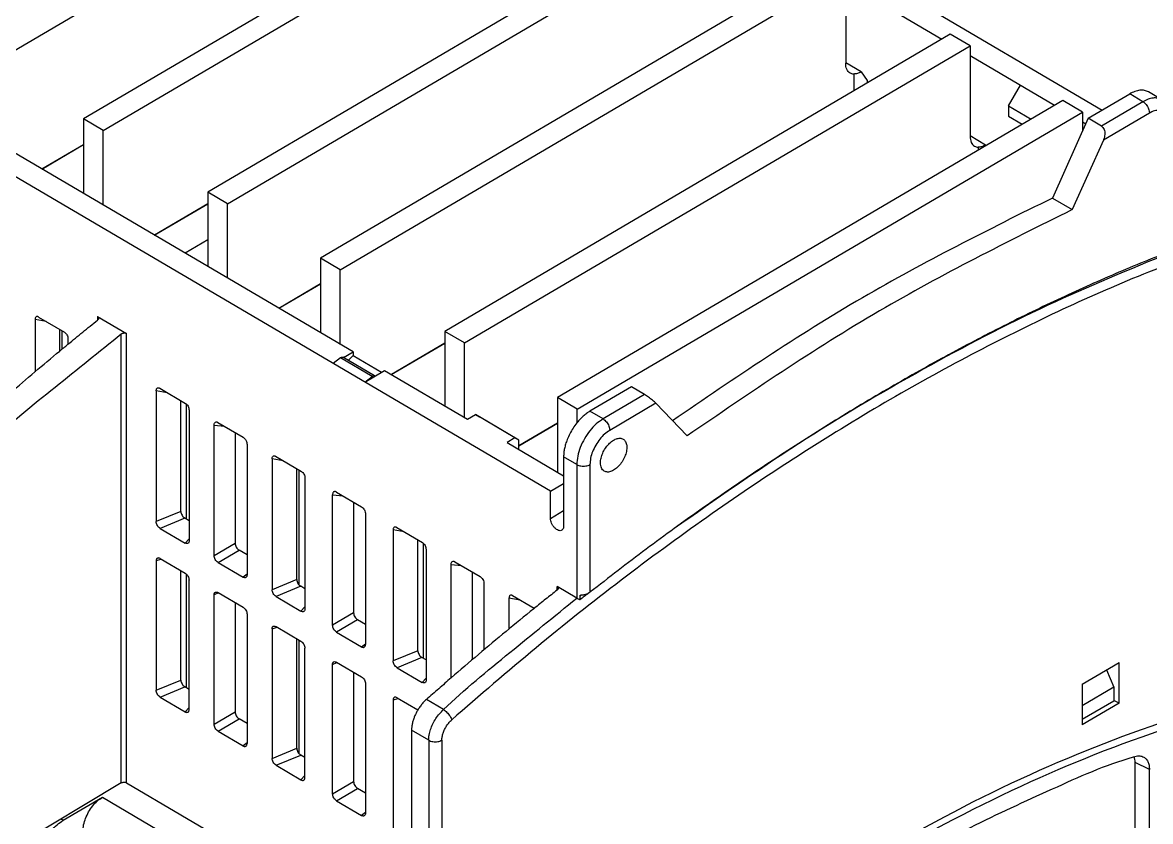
# Model space of a CAD drawing. Header units: millimetres. Extents: x -237 to 357, y 207 to 627.
# Drawn here: x 268.59 to 317.06, y 319.58 to 353.91 of the extents above; entities that cross this region are included whole.
import ezdxf

# ---------------------------------------------------------------- set-up
doc = ezdxf.new("R2010")
doc.units = ezdxf.units.MM
doc.layers.add('1', color=7, linetype='Continuous')

# ---------------------------------------------------------------- blocks, each defined once
blk = doc.blocks.new('As2', base_point=(285.253, 331.881))
at = {"color": 2, "linetype": 'Continuous'}
for p, q in [((267.22, 352.107), (288.942, 364.875)), ((292.93, 362.531), (271.208, 349.763)), ((272.057, 349.264), (293.779, 362.032)), ((298.276, 359.389), (276.554, 346.621)), ((299.591, 359.192), (314.985, 350.144)), ((277.402, 346.122), (299.125, 358.89)), ((303.113, 356.546), (281.39, 343.778)), ((291.276, 333.766), (253.601, 355.911)), ((282.239, 343.279), (303.961, 356.047)), ((303.961, 356.047), (303.961, 352.164)), ((303.961, 355.626), (308.1, 353.193)), ((308.458, 353.404), (286.736, 340.636)), ((309.307, 352.905), (308.458, 353.404)), ((287.585, 340.137), (309.307, 352.905)), ((309.307, 352.905), (309.307, 349.035)), ((309.307, 352.484), (312.937, 350.35)), ((304.628, 351.785), (303.961, 352.177)), ((304.313, 351.69), (304.307, 351.693)), ((304.313, 351.69), (304.318, 350.97)), ((304.628, 351.785), (304.889, 351.421)), ((304.889, 351.421), (304.889, 351.306)), ((282.791, 339.751), (263.783, 350.923)), ((310.962, 350.33), (311.471, 351.212)), ((317.542, 350.591), (316.977, 350.923)), ((313.295, 350.561), (291.573, 337.793)), ((314.144, 350.062), (313.295, 350.561)), ((314.384, 349.791), (316.166, 350.838)), ((316.732, 350.506), (314.95, 349.458)), ((316.732, 350.506), (316.166, 350.838)), ((292.421, 337.294), (314.144, 350.062)), ((310.962, 350.33), (311.932, 349.76)), ((310.962, 350.33), (310.962, 349.877)), ((314.144, 350.062), (314.144, 349.257)), ((317.014, 350.016), (315.035, 348.852)), ((272.057, 349.264), (271.208, 349.763)), ((271.208, 349.763), (271.208, 346.559)), ((310.962, 349.877), (311.547, 349.533)), ((314.384, 349.791), (312.843, 346.366)), ((314.144, 349.641), (314.28, 349.561)), ((314.95, 349.458), (314.384, 349.791)), ((272.057, 346.061), (272.057, 349.264)), ((309.307, 349.035), (309.307, 349.022)), ((309.973, 348.643), (309.307, 349.035)), ((269.417, 347.612), (271.208, 348.665)), ((271.208, 348.658), (269.423, 347.609)), ((309.658, 348.548), (309.653, 348.551)), ((309.658, 348.548), (309.659, 348.424)), ((309.973, 348.643), (309.991, 348.619)), ((315.035, 348.852), (313.691, 345.867)), ((277.402, 346.122), (276.554, 346.621)), ((276.554, 346.621), (276.554, 346.121)), ((274.254, 344.769), (276.554, 346.121)), ((276.554, 346.115), (274.259, 344.766)), ((276.554, 346.121), (276.554, 346.115)), ((276.554, 346.115), (276.554, 343.417)), ((277.402, 342.918), (277.402, 346.122)), ((312.843, 346.366), (313.691, 345.867)), ((276.554, 344.566), (275.577, 343.992)), ((281.39, 343.778), (281.39, 340.574)), ((282.239, 343.279), (281.39, 343.778)), ((282.239, 340.076), (282.239, 343.279)), ((279.599, 341.627), (281.39, 342.68)), ((281.39, 342.673), (279.605, 341.624)), ((269.283, 341.252), (270.39, 340.602)), ((271.817, 341.278), (271.817, 341.122)), ((271.817, 341.278), (273.06, 340.547)), ((269.129, 341.146), (269.129, 338.902)), ((269.607, 341.062), (269.129, 341.146)), ((270.19, 339.792), (270.19, 340.719)), ((270.28, 340.666), (270.28, 339.867)), ((270.543, 340.314), (270.543, 340.085)), ((272.834, 321.237), (272.834, 340.525)), ((273.06, 321.239), (273.06, 340.547)), ((286.736, 340.636), (286.736, 337.432)), ((287.585, 340.137), (286.736, 340.636)), ((270.19, 339.792), (270.19, 339.792)), ((270.28, 339.867), (270.28, 339.867)), ((270.543, 340.085), (270.543, 340.085)), ((282.376, 339.508), (282.791, 339.751)), ((282.791, 339.751), (282.791, 339.597)), ((284.436, 338.784), (286.736, 340.136)), ((286.736, 340.13), (284.441, 338.781)), ((287.585, 336.933), (287.585, 340.137)), ((282.254, 339.499), (281.942, 339.253)), ((283.611, 338.701), (282.254, 339.499)), ((283.712, 338.723), (282.354, 339.521)), ((282.582, 339.387), (282.791, 339.597)), ((282.791, 339.597), (284.017, 338.876)), ((283.3, 338.455), (284.148, 338.953)), ((284.148, 338.953), (287.712, 336.859)), ((283.3, 338.455), (283.611, 338.701)), ((274.812, 338.002), (274.334, 338.087)), ((274.334, 338.087), (274.334, 332.461)), ((274.487, 338.193), (275.594, 337.543)), ((294.755, 338.253), (292.973, 337.206)), ((295.32, 337.92), (293.539, 336.873)), ((295.32, 337.92), (294.755, 338.253)), ((275.394, 332.899), (275.394, 337.66)), ((275.626, 337.52), (275.626, 332.572)), ((291.573, 337.793), (291.573, 334.589)), ((292.421, 337.294), (291.573, 337.793)), ((295.801, 337.547), (293.821, 336.383)), ((297.145, 336.141), (295.801, 337.547)), ((275.748, 337.255), (275.748, 331.629)), ((287.712, 336.859), (288.051, 337.058)), ((289.748, 336.061), (288.051, 337.058)), ((288.051, 337.058), (288.221, 336.964)), ((289.918, 335.966), (288.221, 336.964)), ((292.421, 336.717), (292.421, 337.294)), ((293.539, 336.873), (292.973, 337.206)), ((276.823, 336.604), (277.271, 336.557)), ((276.823, 331), (276.823, 336.604)), ((276.987, 336.724), (278.072, 336.086)), ((289.918, 335.722), (291.573, 336.695)), ((291.573, 336.688), (289.918, 335.716)), ((292.421, 336.717), (292.421, 336.717)), ((277.728, 336.289), (277.728, 331.53)), ((289.748, 336.061), (289.409, 335.861)), ((289.918, 335.966), (289.748, 336.061)), ((289.918, 335.562), (289.918, 335.966)), ((278.237, 335.773), (278.237, 330.169)), ((289.409, 335.861), (291.841, 334.431)), ((279.312, 335.161), (279.312, 329.535)), ((279.79, 335.076), (279.312, 335.161)), ((279.465, 335.267), (280.572, 334.617)), ((291.841, 335.246), (291.841, 332.269)), ((292.407, 334.914), (291.841, 335.246)), ((292.407, 334.914), (292.407, 329.175)), ((292.973, 334.914), (292.973, 329.428)), ((280.372, 329.973), (280.372, 334.734)), ((280.463, 334.681), (280.463, 329.751)), ((280.726, 334.329), (280.726, 328.703)), ((291.276, 333.766), (291.841, 334.099)), ((281.914, 333.611), (282.363, 333.564)), ((281.914, 328.007), (281.914, 333.611)), ((282.078, 333.731), (283.163, 333.093)), ((291.276, 332.601), (291.276, 333.766)), ((282.819, 333.296), (282.819, 328.538)), ((275.394, 332.899), (274.334, 332.461)), ((275.566, 332.607), (274.506, 332.168)), ((275.748, 332.5), (275.566, 332.607)), ((283.328, 332.78), (283.328, 327.176)), ((291.276, 332.601), (291.841, 332.934)), ((274.506, 332.168), (275.576, 331.539)), ((284.994, 332.017), (284.516, 332.102)), ((284.516, 332.102), (284.516, 326.476)), ((284.67, 332.208), (285.776, 331.558)), ((275.576, 331.539), (275.748, 331.725)), ((276.823, 331), (277.728, 331.53)), ((285.577, 326.914), (285.577, 331.675)), ((285.808, 331.535), (285.808, 326.587)), ((276.992, 330.707), (277.897, 331.237)), ((278.237, 331.037), (277.897, 331.237)), ((285.93, 331.27), (285.93, 325.644)), ((274.334, 330.783), (274.551, 330.847)), ((274.334, 330.783), (274.334, 325.212)), ((274.506, 330.874), (275.576, 330.245)), ((276.992, 330.707), (278.067, 330.074)), ((287.005, 325.744), (287.005, 330.619)), ((287.005, 330.619), (287.454, 330.572)), ((287.169, 330.739), (288.255, 330.101)), ((275.394, 325.651), (275.394, 330.351)), ((275.626, 330.207), (275.626, 325.323)), ((278.237, 330.202), (278.067, 330.074)), ((287.91, 330.304), (287.91, 326.521)), ((275.748, 324.381), (275.748, 329.952)), ((280.372, 329.973), (279.312, 329.535)), ((280.544, 329.681), (279.484, 329.242)), ((280.726, 329.574), (280.544, 329.681)), ((288.419, 329.788), (288.419, 326.953)), ((291.559, 329.518), (291.559, 329.674)), ((292.407, 329.175), (291.559, 329.674)), ((277.011, 329.401), (276.823, 329.318)), ((276.823, 323.751), (276.823, 329.318)), ((276.992, 329.412), (278.067, 328.78)), ((279.484, 329.242), (280.554, 328.613)), ((289.972, 329.091), (289.494, 329.176)), ((289.494, 329.176), (289.494, 327.849)), ((289.648, 329.282), (290.579, 328.735)), ((292.544, 329.259), (292.544, 329.1)), ((277.728, 328.98), (277.728, 324.281)), ((280.554, 328.613), (280.726, 328.799)), ((290.555, 328.715), (290.555, 328.749)), ((290.555, 328.715), (290.555, 328.715)), ((290.579, 328.735), (290.579, 328.735)), ((278.237, 328.487), (278.237, 322.92)), ((282.819, 328.538), (281.914, 328.007)), ((282.988, 328.244), (282.083, 327.714)), ((283.328, 328.045), (282.988, 328.244)), ((279.312, 327.857), (279.529, 327.921)), ((279.312, 327.857), (279.312, 322.286)), ((279.484, 327.948), (280.554, 327.319)), ((282.083, 327.714), (283.159, 327.082)), ((280.372, 322.725), (280.372, 327.425)), ((280.463, 327.372), (280.463, 322.503)), ((283.159, 327.082), (283.328, 327.209)), ((280.726, 321.455), (280.726, 327.026)), ((285.577, 326.914), (284.516, 326.476)), ((281.914, 326.325), (282.102, 326.409)), ((281.914, 320.759), (281.914, 326.325)), ((282.083, 326.42), (283.159, 325.787)), ((285.749, 326.622), (284.688, 326.183)), ((284.688, 326.183), (285.758, 325.554)), ((285.93, 326.515), (285.749, 326.622)), ((314.124, 325.476), (315.719, 326.413)), ((315.719, 324.66), (315.719, 326.413)), ((282.819, 325.987), (282.819, 321.289)), ((285.758, 325.554), (285.93, 325.74)), ((287.005, 325.744), (287.005, 325.744)), ((315.17, 326.091), (315.481, 325.345)), ((274.334, 325.212), (275.394, 325.651)), ((274.506, 324.919), (275.566, 325.358)), ((275.748, 325.251), (275.566, 325.358)), ((283.328, 325.494), (283.328, 319.927)), ((314.124, 325.476), (314.124, 323.723)), ((315.481, 325.345), (314.124, 324.547)), ((315.481, 325.345), (315.481, 324.751)), ((274.506, 324.919), (275.576, 324.29)), ((284.516, 324.798), (284.734, 324.862)), ((284.516, 324.798), (284.516, 319.227)), ((284.688, 324.889), (285.576, 324.366)), ((286.678, 324.381), (285.943, 324.813)), ((315.481, 324.751), (314.124, 323.954)), ((315.719, 324.66), (315.481, 324.777)), ((275.748, 324.476), (275.576, 324.29)), ((276.823, 323.751), (277.728, 324.281)), ((285.576, 324.366), (285.576, 324.366)), ((315.719, 324.66), (314.124, 323.723)), ((276.992, 323.458), (277.897, 323.988)), ((278.237, 323.788), (277.897, 323.988)), ((276.992, 323.458), (278.067, 322.826)), ((286.043, 323.068), (285.308, 323.5)), ((285.308, 323.5), (285.308, 311.708)), ((278.237, 322.953), (278.067, 322.826)), ((286.043, 323.068), (286.043, 311.276)), ((286.609, 323.068), (286.609, 311.276)), ((279.312, 322.286), (280.372, 322.725)), ((279.484, 321.993), (280.544, 322.432)), ((280.726, 322.325), (280.544, 322.432)), ((279.484, 321.993), (280.554, 321.364)), ((317.014, 321.803), (316.399, 322.106)), ((316.399, 317.975), (316.399, 322.106)), ((280.726, 321.55), (280.554, 321.364)), ((317.014, 317.671), (317.014, 321.803)), ((272.834, 321.237), (261.144, 314.229)), ((273.06, 321.239), (285.308, 314.039)), ((281.914, 320.759), (282.819, 321.289)), ((282.083, 320.465), (282.988, 320.996)), ((283.328, 320.796), (282.988, 320.996)), ((270.336, 319.627), (272.023, 320.618)), ((272.023, 320.618), (274.765, 319.007)), ((282.083, 320.465), (283.159, 319.833)), ((283.328, 319.961), (283.159, 319.833)), ((270.336, 319.627), (270.242, 319.682))]:
    blk.add_line(p, q, dxfattribs=at)
for points, knots in [([(304.313, 351.69), (304.284, 351.693), (304.229, 351.699), (304.144, 351.736), (304.066, 351.802), (304.005, 351.903), (303.967, 352.026), (303.963, 352.116), (303.961, 352.164)], [0, 0, 0, 0, 0.0850375, 0.1665924, 0.2734024, 0.3877245, 0.5147975, 0.6568877, 0.6568877, 0.6568877, 0.6568877]), ([(304.628, 351.785), (304.574, 351.757), (304.473, 351.704), (304.36, 351.697), (304.307, 351.693)], [0, 0, 0, 0, 0.1805052, 0.3369539, 0.3369539, 0.3369539, 0.3369539]), ([(316.977, 350.923), (316.92, 350.949), (316.803, 351.002), (316.597, 351.002), (316.378, 350.95), (316.239, 350.877), (316.166, 350.838)], [0, 0, 0, 0, 0.1843721, 0.3825582, 0.6039514, 0.8522884, 0.8522884, 0.8522884, 0.8522884]), ([(317.98, 349.71), (317.979, 349.757), (317.976, 349.859), (317.952, 349.999), (317.913, 350.135), (317.847, 350.287), (317.729, 350.454), (317.56, 350.593), (317.367, 350.667), (317.163, 350.67), (316.944, 350.618), (316.805, 350.544), (316.732, 350.506)], [0, 0, 0, 0, 0.1426, 0.304298, 0.425263, 0.564435, 0.802712, 1.028507, 1.212879, 1.411065, 1.632458, 1.880795, 1.880795, 1.880795, 1.880795]), ([(316.732, 350.506), (316.757, 350.488), (316.809, 350.453), (316.876, 350.379), (316.934, 350.295), (316.978, 350.202), (317.008, 350.109), (317.012, 350.046), (317.014, 350.016)], [0, 0, 0, 0, 0.0909999, 0.1904928, 0.2944312, 0.3981217, 0.4969054, 0.5868438, 0.5868438, 0.5868438, 0.5868438]), ([(317.863, 349.544), (317.858, 349.623), (317.85, 349.77), (317.765, 349.964), (317.621, 350.098), (317.432, 350.149), (317.219, 350.121), (317.086, 350.052), (317.014, 350.016)], [0, 0, 0, 0, 0.236049, 0.438926, 0.620638, 0.803621, 1.009593, 1.249276, 1.249276, 1.249276, 1.249276]), ([(314.95, 349.458), (314.973, 349.44), (315.023, 349.403), (315.07, 349.314), (315.096, 349.209), (315.099, 349.092), (315.08, 348.969), (315.05, 348.891), (315.035, 348.852)], [0, 0, 0, 0, 0.0882217, 0.1852304, 0.2930516, 0.4106681, 0.5349412, 0.6615288, 0.6615288, 0.6615288, 0.6615288]), ([(309.307, 349.022), (309.309, 348.974), (309.313, 348.884), (309.351, 348.76), (309.411, 348.66), (309.49, 348.593), (309.575, 348.557), (309.63, 348.551), (309.658, 348.548)], [0, 0, 0, 0, 0.1420902, 0.2691632, 0.3834854, 0.4902953, 0.5718503, 0.6568877, 0.6568877, 0.6568877, 0.6568877]), ([(309.973, 348.643), (309.919, 348.615), (309.819, 348.562), (309.705, 348.555), (309.653, 348.551)], [0, 0, 0, 0, 0.1805052, 0.3369539, 0.3369539, 0.3369539, 0.3369539]), ([(312.843, 346.366), (310.088, 344.996), (304.427, 342.182), (299.201, 338.624), (296.518, 336.798)], [0, 0, 0, 0, 9.218372, 18.942006, 18.942006, 18.942006, 18.942006]), ([(324.227, 345.179), (324.225, 345.224), (324.22, 345.308), (324.18, 345.422), (324.115, 345.51), (324.024, 345.564), (323.915, 345.581), (322.594, 345.292), (320.149, 344.378), (316.473, 343.023), (312.793, 341.38), (309.086, 339.527), (305.371, 337.447), (301.655, 335.153), (297.951, 332.649), (294.269, 329.941), (290.607, 327.045), (288.232, 324.984), (287.032, 323.943)], [0, 0, 0, 0, 0.133591, 0.251201, 0.356346, 0.456562, 0.561383, 0.678467, 4.482925, 8.397387, 12.42481, 16.567237, 20.82594, 25.194336, 29.664518, 34.234846, 38.903197, 43.667047, 43.667047, 43.667047, 43.667047]), ([(313.691, 345.867), (310.898, 344.477), (305.157, 341.62), (299.863, 338), (297.145, 336.141)], [0, 0, 0, 0, 9.34735, 19.213373, 19.213373, 19.213373, 19.213373]), ([(317.933, 344.098), (317.928, 344.094), (317.918, 344.086), (317.901, 344.076), (317.883, 344.067), (317.46, 343.892), (316.622, 343.568), (315.386, 343.042), (314.145, 342.496), (312.902, 341.923), (311.658, 341.325), (310.411, 340.702), (309.163, 340.053), (307.914, 339.38), (306.663, 338.681), (305.408, 337.955), (304.149, 337.203), (302.886, 336.423), (301.624, 335.619), (300.363, 334.791), (299.104, 333.939), (297.847, 333.064), (296.606, 332.176), (295.382, 331.274), (294.171, 330.365), (293.372, 329.73), (292.952, 329.413), (292.933, 329.401), (292.918, 329.392), (292.907, 329.385), (292.894, 329.378), (292.884, 329.374), (292.879, 329.371)], [0, 0, 0, 0, 0.018424, 0.037942, 0.057194, 0.080281, 1.410777, 2.753762, 4.109318, 5.477517, 6.858418, 8.252072, 9.658518, 11.077788, 12.509905, 13.954885, 15.427102, 16.91135, 18.407593, 19.915787, 21.43588, 22.967815, 24.511527, 26.014496, 27.52833, 29.052955, 29.07791, 29.106931, 29.118597, 29.130353, 29.146692, 29.16319, 29.16319, 29.16319, 29.16319]), ([(317.953, 344.035), (316.171, 343.301), (312.536, 341.803), (307.202, 339.018), (301.833, 335.831), (298.362, 333.401), (296.597, 332.165)], [0, 0, 0, 0, 5.776918, 11.789478, 18.032141, 24.495311, 24.495311, 24.495311, 24.495311]), ([(269.283, 341.252), (269.275, 341.257), (269.259, 341.265), (269.228, 341.274), (269.19, 341.274), (269.153, 341.246), (269.132, 341.2), (269.13, 341.165), (269.129, 341.146)], [0, 0, 0, 0, 0.0284462, 0.0539315, 0.0964266, 0.136954, 0.1842414, 0.242511, 0.242511, 0.242511, 0.242511]), ([(271.817, 341.278), (271.82, 341.275), (271.828, 341.271), (271.837, 341.263), (271.845, 341.255), (271.854, 341.243), (271.862, 341.226), (271.865, 341.208), (271.864, 341.193), (271.861, 341.182), (271.857, 341.172), (271.852, 341.161), (271.846, 341.151), (271.838, 341.141), (271.828, 341.131), (271.822, 341.125), (271.818, 341.122)], [0, 0, 0, 0, 0.0115923, 0.0248297, 0.0365348, 0.0478534, 0.0695577, 0.0909293, 0.1017802, 0.1128926, 0.1243356, 0.1361973, 0.14843, 0.1611457, 0.1743178, 0.1879622, 0.1879622, 0.1879622, 0.1879622]), ([(265.621, 335.072), (265.625, 335.147), (265.634, 335.303), (265.697, 335.538), (265.792, 335.775), (265.92, 336.002), (266.071, 336.211), (266.262, 336.404), (266.478, 336.591), (266.756, 336.841), (267.088, 337.134), (267.356, 337.37), (267.509, 337.504), (267.618, 337.6), (267.8, 337.759), (268.323, 338.213), (269.117, 338.895), (269.847, 339.507), (270.235, 339.83), (270.309, 339.891), (270.412, 339.976), (270.711, 340.223), (271.178, 340.606), (271.604, 340.95), (271.817, 341.122)], [0, 0, 0, 0, 0.224281, 0.468435, 0.725867, 0.988582, 1.248069, 1.496133, 1.801106, 2.105721, 2.617902, 3.129063, 3.177945, 3.226818, 3.564663, 3.902056, 5.306454, 6.70288, 6.761693, 6.820492, 6.991207, 7.161801, 7.984419, 8.804182, 8.804182, 8.804182, 8.804182]), ([(271.818, 341.122), (271.818, 341.122), (271.818, 341.122), (271.817, 341.122), (271.817, 341.122)], [0, 0, 0, 0, 0.000630432, 0.001260866, 0.001260866, 0.001260866, 0.001260866]), ([(266.528, 334.539), (266.532, 334.614), (266.542, 334.77), (266.606, 335.004), (266.703, 335.24), (266.832, 335.466), (266.986, 335.674), (268, 336.646), (269.976, 338.232), (271.886, 339.764), (272.834, 340.525)], [0, 0, 0, 0, 0.224105, 0.46792, 0.725068, 0.987737, 1.247565, 1.496472, 5.196366, 8.843724, 8.843724, 8.843724, 8.843724]), ([(270.39, 340.602), (270.411, 340.586), (270.455, 340.553), (270.502, 340.481), (270.536, 340.401), (270.541, 340.343), (270.543, 340.314)], [0, 0, 0, 0, 0.0781784, 0.1647288, 0.2536468, 0.3382006, 0.3382006, 0.3382006, 0.3382006]), ([(272.834, 340.525), (272.839, 340.529), (272.851, 340.537), (272.869, 340.547), (272.888, 340.555), (272.908, 340.561), (272.928, 340.566), (272.947, 340.568), (272.966, 340.569), (272.985, 340.569), (273.004, 340.567), (273.023, 340.563), (273.042, 340.557), (273.054, 340.55), (273.06, 340.547)], [0, 0, 0, 0, 0.0183501, 0.0429391, 0.0601154, 0.0817918, 0.1038034, 0.1215032, 0.1412676, 0.1607053, 0.177647, 0.198069, 0.2187921, 0.2384405, 0.2384405, 0.2384405, 0.2384405]), ([(282.254, 339.499), (282.263, 339.505), (282.279, 339.517), (282.306, 339.527), (282.333, 339.53), (282.347, 339.524), (282.354, 339.521)], [0, 0, 0, 0, 0.0326878, 0.0614173, 0.08638, 0.1089349, 0.1089349, 0.1089349, 0.1089349]), ([(283.729, 338.707), (283.727, 338.71), (283.722, 338.716), (283.709, 338.725), (283.69, 338.732), (283.664, 338.729), (283.637, 338.719), (283.62, 338.707), (283.611, 338.701)], [0, 0, 0, 0, 0.0118069, 0.0232606, 0.0458155, 0.0707781, 0.0995077, 0.1321955, 0.1321955, 0.1321955, 0.1321955]), ([(274.334, 338.087), (274.335, 338.106), (274.337, 338.141), (274.357, 338.187), (274.394, 338.215), (274.432, 338.215), (274.463, 338.206), (274.479, 338.198), (274.487, 338.193)], [0, 0, 0, 0, 0.0582696, 0.105557, 0.1460844, 0.1885795, 0.2140647, 0.242511, 0.242511, 0.242511, 0.242511]), ([(295.801, 337.547), (295.781, 337.567), (295.737, 337.611), (295.662, 337.675), (295.578, 337.743), (295.49, 337.809), (295.404, 337.869), (295.347, 337.904), (295.32, 337.92)], [0, 0, 0, 0, 0.0849932, 0.1860488, 0.2964894, 0.4089468, 0.5159063, 0.6102538, 0.6102538, 0.6102538, 0.6102538]), ([(275.594, 337.543), (275.615, 337.527), (275.66, 337.494), (275.707, 337.422), (275.74, 337.341), (275.745, 337.284), (275.748, 337.255)], [0, 0, 0, 0, 0.0781784, 0.1647288, 0.2536468, 0.3382006, 0.3382006, 0.3382006, 0.3382006]), ([(292.973, 337.206), (292.924, 337.175), (292.824, 337.112), (292.684, 336.996), (292.548, 336.865), (292.46, 336.765), (292.414, 336.708), (292.352, 336.631), (292.241, 336.477), (292.103, 336.237), (291.999, 336.007), (291.926, 335.795), (291.878, 335.607), (291.848, 335.425), (291.843, 335.305), (291.841, 335.246)], [0, 0, 0, 0, 0.172578, 0.354015, 0.54356, 0.740274, 0.751514, 0.762774, 1.0396, 1.317784, 1.593732, 1.795423, 1.989213, 2.17413, 2.349426, 2.349426, 2.349426, 2.349426]), ([(293.539, 336.873), (293.438, 336.804), (293.228, 336.661), (292.962, 336.368), (292.729, 336.029), (292.553, 335.66), (292.433, 335.285), (292.415, 335.034), (292.407, 334.914)], [0, 0, 0, 0, 0.364, 0.761971, 1.177725, 1.592487, 1.987622, 2.347375, 2.347375, 2.347375, 2.347375]), ([(293.539, 336.873), (293.564, 336.856), (293.616, 336.82), (293.683, 336.747), (293.741, 336.662), (293.785, 336.57), (293.815, 336.476), (293.819, 336.413), (293.821, 336.383)], [0, 0, 0, 0, 0.0909999, 0.1904928, 0.2944312, 0.3981217, 0.4969054, 0.5868438, 0.5868438, 0.5868438, 0.5868438]), ([(276.823, 336.604), (276.824, 336.624), (276.826, 336.662), (276.847, 336.711), (276.884, 336.742), (276.925, 336.747), (276.959, 336.739), (276.977, 336.729), (276.987, 336.724)], [0, 0, 0, 0, 0.0614443, 0.1124999, 0.1562333, 0.2001878, 0.2291602, 0.2615282, 0.2615282, 0.2615282, 0.2615282]), ([(293.821, 336.383), (293.746, 336.332), (293.588, 336.224), (293.389, 336.004), (293.214, 335.75), (293.082, 335.473), (292.992, 335.192), (292.979, 335.004), (292.973, 334.914)], [0, 0, 0, 0, 0.273, 0.571478, 0.883294, 1.194365, 1.490716, 1.760531, 1.760531, 1.760531, 1.760531]), ([(278.072, 336.086), (278.095, 336.069), (278.142, 336.033), (278.192, 335.955), (278.229, 335.866), (278.234, 335.803), (278.237, 335.773)], [0, 0, 0, 0, 0.0829585, 0.1774081, 0.2750872, 0.3667086, 0.3667086, 0.3667086, 0.3667086]), ([(293.586, 334.628), (293.633, 334.611), (293.734, 334.573), (293.91, 334.62), (294.084, 334.724), (294.25, 334.884), (294.392, 335.082), (294.497, 335.303), (294.555, 335.525), (294.562, 335.729), (294.514, 335.901), (294.406, 336.018), (294.256, 336.057), (294.094, 336.024), (293.929, 335.934), (293.769, 335.793), (293.628, 335.613), (293.517, 335.409), (293.445, 335.198), (293.42, 335.014), (293.431, 334.871), (293.462, 334.768), (293.512, 334.683), (293.562, 334.646), (293.586, 334.628)], [0, 0, 0, 0, 0.146742, 0.317587, 0.521486, 0.753781, 1.002007, 1.250233, 1.482528, 1.686427, 1.857273, 2.004014, 2.142074, 2.300735, 2.48866, 2.703208, 2.934868, 3.170707, 3.397038, 3.601931, 3.72034, 3.826234, 3.921502, 4.010511, 4.010511, 4.010511, 4.010511]), ([(279.312, 335.161), (279.313, 335.18), (279.315, 335.215), (279.335, 335.261), (279.372, 335.289), (279.41, 335.289), (279.441, 335.28), (279.457, 335.272), (279.465, 335.267)], [0, 0, 0, 0, 0.0582696, 0.105557, 0.1460844, 0.1885795, 0.2140647, 0.242511, 0.242511, 0.242511, 0.242511]), ([(292.407, 334.914), (292.434, 334.9), (292.491, 334.872), (292.588, 334.85), (292.69, 334.842), (292.792, 334.85), (292.889, 334.872), (292.946, 334.9), (292.973, 334.914)], [0, 0, 0, 0, 0.090879, 0.1901695, 0.2940066, 0.3978437, 0.4971342, 0.5880131, 0.5880131, 0.5880131, 0.5880131]), ([(280.572, 334.617), (280.593, 334.601), (280.638, 334.568), (280.685, 334.496), (280.718, 334.415), (280.723, 334.358), (280.726, 334.329)], [0, 0, 0, 0, 0.0781784, 0.1647288, 0.2536468, 0.3382006, 0.3382006, 0.3382006, 0.3382006]), ([(282.078, 333.731), (282.069, 333.736), (282.05, 333.746), (282.016, 333.754), (281.975, 333.75), (281.938, 333.719), (281.917, 333.669), (281.915, 333.632), (281.914, 333.611)], [0, 0, 0, 0, 0.032368, 0.0613404, 0.1052949, 0.1490283, 0.2000838, 0.2615282, 0.2615282, 0.2615282, 0.2615282]), ([(283.163, 333.093), (283.186, 333.077), (283.233, 333.041), (283.283, 332.962), (283.32, 332.874), (283.325, 332.811), (283.328, 332.78)], [0, 0, 0, 0, 0.0829585, 0.1774081, 0.2750872, 0.3667086, 0.3667086, 0.3667086, 0.3667086]), ([(275.394, 332.899), (275.397, 332.872), (275.403, 332.814), (275.442, 332.733), (275.495, 332.658), (275.543, 332.623), (275.566, 332.607)], [0, 0, 0, 0, 0.0822096, 0.1740111, 0.2668244, 0.3517449, 0.3517449, 0.3517449, 0.3517449]), ([(291.841, 332.269), (291.841, 332.249), (291.839, 332.212), (291.823, 332.16), (291.798, 332.118), (291.756, 332.083), (291.691, 332.066), (291.61, 332.082), (291.527, 332.127), (291.448, 332.198), (291.377, 332.288), (291.322, 332.39), (291.284, 332.495), (291.278, 332.567), (291.276, 332.601)], [0, 0, 0, 0, 0.059204, 0.112151, 0.159786, 0.20429, 0.273319, 0.35265, 0.446613, 0.553887, 0.669717, 0.787636, 0.900801, 1.003248, 1.003248, 1.003248, 1.003248]), ([(274.506, 332.168), (274.483, 332.185), (274.434, 332.22), (274.382, 332.294), (274.343, 332.375), (274.336, 332.433), (274.334, 332.461)], [0, 0, 0, 0, 0.0849205, 0.1777338, 0.2695353, 0.3517449, 0.3517449, 0.3517449, 0.3517449]), ([(284.67, 332.208), (284.661, 332.213), (284.645, 332.221), (284.614, 332.23), (284.576, 332.23), (284.539, 332.202), (284.519, 332.156), (284.517, 332.121), (284.516, 332.102)], [0, 0, 0, 0, 0.0284462, 0.0539315, 0.0964266, 0.136954, 0.1842414, 0.242511, 0.242511, 0.242511, 0.242511]), ([(275.748, 331.629), (275.747, 331.612), (275.745, 331.58), (275.723, 331.54), (275.692, 331.518), (275.655, 331.512), (275.615, 331.519), (275.589, 331.532), (275.576, 331.539)], [0, 0, 0, 0, 0.0519642, 0.0957709, 0.1293304, 0.1643904, 0.2042565, 0.2503346, 0.2503346, 0.2503346, 0.2503346]), ([(277.728, 331.53), (277.73, 331.502), (277.737, 331.444), (277.775, 331.362), (277.827, 331.288), (277.874, 331.253), (277.897, 331.237)], [0, 0, 0, 0, 0.0827786, 0.1747991, 0.2671503, 0.3508143, 0.3508143, 0.3508143, 0.3508143]), ([(285.776, 331.558), (285.797, 331.542), (285.842, 331.509), (285.889, 331.437), (285.923, 331.356), (285.928, 331.299), (285.93, 331.27)], [0, 0, 0, 0, 0.0781784, 0.1647288, 0.2536468, 0.3382006, 0.3382006, 0.3382006, 0.3382006]), ([(274.506, 330.874), (274.487, 330.883), (274.454, 330.9), (274.404, 330.9), (274.37, 330.883), (274.348, 330.857), (274.336, 330.822), (274.334, 330.797), (274.334, 330.783)], [0, 0, 0, 0, 0.0611475, 0.1114269, 0.1422659, 0.1740928, 0.2096261, 0.2502611, 0.2502611, 0.2502611, 0.2502611]), ([(276.992, 330.707), (276.969, 330.723), (276.922, 330.758), (276.87, 330.832), (276.831, 330.914), (276.825, 330.972), (276.823, 331)], [0, 0, 0, 0, 0.0836641, 0.1760152, 0.2680357, 0.3508143, 0.3508143, 0.3508143, 0.3508143]), ([(287.005, 330.619), (287.006, 330.639), (287.008, 330.677), (287.03, 330.726), (287.067, 330.757), (287.107, 330.762), (287.142, 330.753), (287.16, 330.744), (287.169, 330.739)], [0, 0, 0, 0, 0.0614443, 0.1124999, 0.1562333, 0.2001878, 0.2291602, 0.2615282, 0.2615282, 0.2615282, 0.2615282]), ([(275.576, 330.245), (275.584, 330.239), (275.602, 330.228), (275.632, 330.202), (275.666, 330.166), (275.705, 330.109), (275.739, 330.037), (275.745, 329.979), (275.748, 329.952)], [0, 0, 0, 0, 0.030885, 0.0632761, 0.119509, 0.1780739, 0.2698754, 0.352085, 0.352085, 0.352085, 0.352085]), ([(278.237, 330.169), (278.235, 330.148), (278.233, 330.11), (278.204, 330.068), (278.17, 330.051), (278.137, 330.049), (278.102, 330.056), (278.079, 330.068), (278.067, 330.074)], [0, 0, 0, 0, 0.0618241, 0.1127125, 0.1422972, 0.1737635, 0.2091115, 0.2491852, 0.2491852, 0.2491852, 0.2491852]), ([(288.255, 330.101), (288.277, 330.084), (288.324, 330.048), (288.374, 329.97), (288.411, 329.881), (288.416, 329.818), (288.419, 329.788)], [0, 0, 0, 0, 0.0829585, 0.1774081, 0.2750872, 0.3667086, 0.3667086, 0.3667086, 0.3667086]), ([(280.372, 329.973), (280.375, 329.946), (280.381, 329.888), (280.412, 329.824), (280.441, 329.779), (280.467, 329.745), (280.5, 329.711), (280.53, 329.69), (280.544, 329.681)], [0, 0, 0, 0, 0.0822096, 0.1740111, 0.2092172, 0.2437748, 0.2998184, 0.3520683, 0.3520683, 0.3520683, 0.3520683]), ([(291.559, 329.674), (291.562, 329.672), (291.569, 329.667), (291.578, 329.66), (291.587, 329.651), (291.593, 329.642), (291.599, 329.632), (291.603, 329.622), (291.605, 329.611), (291.606, 329.596), (291.603, 329.578), (291.594, 329.556), (291.579, 329.535), (291.408, 329.386), (291.065, 329.132), (290.738, 328.863), (290.567, 328.725), (290.161, 328.397), (289.363, 327.745), (288.18, 326.754), (287.216, 325.931), (286.474, 325.279), (286.074, 324.938), (285.822, 324.699), (285.712, 324.569), (285.639, 324.466), (285.595, 324.397), (285.556, 324.334), (285.501, 324.235), (285.438, 324.1), (285.384, 323.955), (285.342, 323.805), (285.314, 323.651), (285.31, 323.549), (285.308, 323.5)], [0, 0, 0, 0, 0.011592, 0.02483, 0.035548, 0.047853, 0.058847, 0.069641, 0.081233, 0.091038, 0.113182, 0.136753, 0.161974, 0.18917, 0.815501, 1.443468, 1.459062, 1.474658, 3.008354, 4.551575, 6.104213, 6.809208, 7.516094, 7.680354, 7.850265, 8.024439, 8.060292, 8.096129, 8.247502, 8.397345, 8.544669, 8.709463, 8.865876, 9.01312, 9.01312, 9.01312, 9.01312]), ([(276.823, 329.318), (276.823, 329.331), (276.824, 329.355), (276.835, 329.388), (276.853, 329.414), (276.885, 329.435), (276.937, 329.44), (276.972, 329.422), (276.992, 329.412)], [0, 0, 0, 0, 0.0383212, 0.0722343, 0.1025862, 0.1312437, 0.1842077, 0.2491226, 0.2491226, 0.2491226, 0.2491226]), ([(279.484, 329.242), (279.461, 329.259), (279.412, 329.294), (279.36, 329.368), (279.321, 329.449), (279.314, 329.507), (279.312, 329.535)], [0, 0, 0, 0, 0.0849205, 0.1777338, 0.2695353, 0.3517449, 0.3517449, 0.3517449, 0.3517449]), ([(286.043, 323.068), (286.048, 323.143), (286.057, 323.299), (286.12, 323.534), (286.216, 323.77), (286.345, 323.997), (286.497, 324.205), (287.519, 325.199), (289.516, 326.825), (291.448, 328.396), (292.407, 329.175)], [0, 0, 0, 0, 0.224193, 0.468177, 0.725465, 0.988153, 1.247807, 1.496286, 5.259513, 8.967191, 8.967191, 8.967191, 8.967191]), ([(289.648, 329.282), (289.639, 329.287), (289.623, 329.295), (289.592, 329.304), (289.554, 329.304), (289.517, 329.276), (289.497, 329.23), (289.495, 329.195), (289.494, 329.176)], [0, 0, 0, 0, 0.0284462, 0.0539315, 0.0964266, 0.136954, 0.1842414, 0.242511, 0.242511, 0.242511, 0.242511]), ([(292.407, 329.175), (292.416, 329.17), (292.438, 329.157), (292.472, 329.138), (292.508, 329.118), (292.533, 329.106), (292.544, 329.1)], [0, 0, 0, 0, 0.0323493, 0.0742753, 0.1178287, 0.1561245, 0.1561245, 0.1561245, 0.1561245]), ([(292.908, 329.386), (292.847, 329.338), (292.726, 329.243), (292.605, 329.148), (292.544, 329.1)], [0, 0, 0, 0, 0.2315348, 0.4633027, 0.4633027, 0.4633027, 0.4633027]), ([(292.544, 329.259), (292.556, 329.268), (292.581, 329.287), (292.605, 329.307), (292.617, 329.316)], [0, 0, 0, 0, 0.04662714, 0.09324489, 0.09324489, 0.09324489, 0.09324489]), ([(292.544, 329.259), (292.544, 329.262), (292.545, 329.27), (292.549, 329.281), (292.555, 329.291), (292.564, 329.299), (292.577, 329.307), (292.592, 329.312), (292.606, 329.315), (292.613, 329.316), (292.617, 329.316)], [0, 0, 0, 0, 0.0113677, 0.0229009, 0.0353493, 0.0455626, 0.0598844, 0.0802492, 0.091493, 0.1029439, 0.1029439, 0.1029439, 0.1029439]), ([(292.617, 329.316), (292.62, 329.317), (292.625, 329.317), (292.631, 329.317), (292.633, 329.317)], [0, 0, 0, 0, 0.00815349, 0.0163058, 0.0163058, 0.0163058, 0.0163058]), ([(292.633, 329.317), (292.655, 329.318), (292.697, 329.319), (292.75, 329.328), (292.792, 329.339), (292.821, 329.348), (292.85, 329.358), (292.869, 329.367), (292.879, 329.371)], [0, 0, 0, 0, 0.0634174, 0.127419, 0.1615788, 0.1911428, 0.2202254, 0.2532022, 0.2532022, 0.2532022, 0.2532022]), ([(278.067, 328.78), (278.09, 328.763), (278.138, 328.729), (278.189, 328.654), (278.228, 328.573), (278.234, 328.514), (278.237, 328.487)], [0, 0, 0, 0, 0.0836641, 0.1760152, 0.2680357, 0.3508143, 0.3508143, 0.3508143, 0.3508143]), ([(280.726, 328.703), (280.725, 328.686), (280.723, 328.654), (280.701, 328.614), (280.67, 328.592), (280.633, 328.586), (280.593, 328.593), (280.567, 328.606), (280.554, 328.613)], [0, 0, 0, 0, 0.0519642, 0.0957709, 0.1293304, 0.1643904, 0.2042565, 0.2503346, 0.2503346, 0.2503346, 0.2503346]), ([(282.819, 328.538), (282.822, 328.51), (282.828, 328.452), (282.866, 328.37), (282.918, 328.296), (282.965, 328.261), (282.988, 328.244)], [0, 0, 0, 0, 0.0827786, 0.1747991, 0.2671503, 0.3508143, 0.3508143, 0.3508143, 0.3508143]), ([(279.312, 327.857), (279.312, 327.871), (279.314, 327.896), (279.326, 327.931), (279.348, 327.957), (279.382, 327.974), (279.432, 327.974), (279.465, 327.957), (279.484, 327.948)], [0, 0, 0, 0, 0.0406349, 0.0761682, 0.1079952, 0.1388341, 0.1891136, 0.2502611, 0.2502611, 0.2502611, 0.2502611]), ([(282.083, 327.714), (282.06, 327.731), (282.013, 327.766), (281.961, 327.84), (281.923, 327.921), (281.917, 327.98), (281.914, 328.007)], [0, 0, 0, 0, 0.0836641, 0.1760152, 0.2680357, 0.3508143, 0.3508143, 0.3508143, 0.3508143]), ([(280.554, 327.319), (280.577, 327.302), (280.625, 327.267), (280.678, 327.193), (280.717, 327.111), (280.723, 327.053), (280.726, 327.026)], [0, 0, 0, 0, 0.0849205, 0.1777338, 0.2695353, 0.3517449, 0.3517449, 0.3517449, 0.3517449]), ([(283.159, 327.082), (283.17, 327.076), (283.193, 327.064), (283.228, 327.056), (283.261, 327.059), (283.295, 327.076), (283.324, 327.117), (283.326, 327.155), (283.328, 327.176)], [0, 0, 0, 0, 0.0400737, 0.0754217, 0.106888, 0.1364726, 0.1873611, 0.2491852, 0.2491852, 0.2491852, 0.2491852]), ([(285.577, 326.914), (285.579, 326.887), (285.586, 326.829), (285.625, 326.748), (285.677, 326.673), (285.726, 326.638), (285.749, 326.622)], [0, 0, 0, 0, 0.0822096, 0.1740111, 0.2668244, 0.3517449, 0.3517449, 0.3517449, 0.3517449]), ([(280.33, 296.72), (282.288, 298.897), (286.14, 303.18), (292.376, 308.936), (298.754, 313.993), (305.231, 318.247), (311.712, 321.661), (318.119, 324.154), (324.368, 325.798), (328.506, 326.077), (330.506, 326.212)], [0, 0, 0, 0, 8.780204, 17.275582, 25.423798, 33.173944, 40.489796, 47.3536, 53.77042, 59.772783, 59.772783, 59.772783, 59.772783]), ([(281.914, 326.325), (281.914, 326.338), (281.915, 326.362), (281.926, 326.395), (281.944, 326.421), (281.976, 326.443), (282.028, 326.447), (282.063, 326.429), (282.083, 326.42)], [0, 0, 0, 0, 0.0383212, 0.0722343, 0.1025862, 0.1312437, 0.1842077, 0.2491226, 0.2491226, 0.2491226, 0.2491226]), ([(284.688, 326.183), (284.665, 326.2), (284.617, 326.235), (284.564, 326.309), (284.525, 326.39), (284.519, 326.448), (284.516, 326.476)], [0, 0, 0, 0, 0.0849205, 0.1777338, 0.2695353, 0.3517449, 0.3517449, 0.3517449, 0.3517449]), ([(330.506, 325.851), (328.507, 325.722), (324.371, 325.456), (318.122, 323.823), (311.713, 321.337), (305.23, 317.924), (298.751, 313.666), (292.372, 308.601), (286.136, 302.833), (282.287, 298.54), (280.33, 296.358)], [0, 0, 0, 0, 5.997306, 12.410685, 19.273446, 26.590922, 34.345218, 42.499658, 51.002657, 59.791035, 59.791035, 59.791035, 59.791035]), ([(283.159, 325.787), (283.181, 325.771), (283.229, 325.736), (283.281, 325.662), (283.319, 325.58), (283.325, 325.522), (283.328, 325.494)], [0, 0, 0, 0, 0.0836641, 0.1760152, 0.2680357, 0.3508143, 0.3508143, 0.3508143, 0.3508143]), ([(274.506, 324.919), (274.483, 324.936), (274.434, 324.971), (274.382, 325.045), (274.343, 325.126), (274.336, 325.184), (274.334, 325.212)], [0, 0, 0, 0, 0.0849205, 0.1777338, 0.2695353, 0.3517449, 0.3517449, 0.3517449, 0.3517449]), ([(275.394, 325.651), (275.397, 325.623), (275.403, 325.565), (275.442, 325.484), (275.495, 325.41), (275.543, 325.375), (275.566, 325.358)], [0, 0, 0, 0, 0.0822096, 0.1740111, 0.2668244, 0.3517449, 0.3517449, 0.3517449, 0.3517449]), ([(285.93, 325.644), (285.929, 325.627), (285.927, 325.595), (285.906, 325.555), (285.874, 325.533), (285.838, 325.527), (285.797, 325.534), (285.772, 325.547), (285.758, 325.554)], [0, 0, 0, 0, 0.0519642, 0.0957709, 0.1293304, 0.1643904, 0.2042565, 0.2503346, 0.2503346, 0.2503346, 0.2503346]), ([(284.688, 324.889), (284.67, 324.898), (284.636, 324.915), (284.586, 324.915), (284.552, 324.898), (284.531, 324.872), (284.518, 324.837), (284.517, 324.812), (284.516, 324.798)], [0, 0, 0, 0, 0.0611475, 0.1114269, 0.1422659, 0.1740928, 0.2096261, 0.2502611, 0.2502611, 0.2502611, 0.2502611]), ([(275.576, 324.29), (275.589, 324.283), (275.615, 324.27), (275.655, 324.263), (275.692, 324.269), (275.723, 324.291), (275.745, 324.331), (275.747, 324.363), (275.748, 324.381)], [0, 0, 0, 0, 0.0460781, 0.0859442, 0.1210042, 0.1545637, 0.1983704, 0.2503346, 0.2503346, 0.2503346, 0.2503346]), ([(277.728, 324.281), (277.73, 324.254), (277.737, 324.195), (277.775, 324.114), (277.827, 324.039), (277.874, 324.005), (277.897, 323.988)], [0, 0, 0, 0, 0.0827786, 0.1747991, 0.2671503, 0.3508143, 0.3508143, 0.3508143, 0.3508143]), ([(286.678, 324.381), (286.704, 324.364), (286.758, 324.329), (286.831, 324.262), (286.9, 324.186), (286.959, 324.105), (287.005, 324.024), (287.024, 323.969), (287.032, 323.943)], [0, 0, 0, 0, 0.091938, 0.1928864, 0.2972866, 0.3992137, 0.4930031, 0.573924, 0.573924, 0.573924, 0.573924]), ([(276.992, 323.458), (276.969, 323.474), (276.922, 323.509), (276.87, 323.583), (276.831, 323.665), (276.825, 323.723), (276.823, 323.751)], [0, 0, 0, 0, 0.0836641, 0.1760152, 0.2680357, 0.3508143, 0.3508143, 0.3508143, 0.3508143]), ([(286.609, 323.068), (286.612, 323.118), (286.618, 323.222), (286.66, 323.379), (286.724, 323.536), (286.81, 323.687), (286.911, 323.826), (286.993, 323.905), (287.032, 323.943)], [0, 0, 0, 0, 0.1494618, 0.312118, 0.4836434, 0.6587688, 0.831871, 0.9975239, 0.9975239, 0.9975239, 0.9975239]), ([(278.067, 322.826), (278.079, 322.819), (278.102, 322.808), (278.137, 322.8), (278.17, 322.803), (278.204, 322.819), (278.233, 322.861), (278.235, 322.899), (278.237, 322.92)], [0, 0, 0, 0, 0.0400737, 0.0754217, 0.106888, 0.1364726, 0.1873611, 0.2491852, 0.2491852, 0.2491852, 0.2491852]), ([(286.043, 323.068), (286.07, 323.055), (286.127, 323.026), (286.224, 323.005), (286.326, 322.996), (286.428, 323.005), (286.525, 323.026), (286.582, 323.055), (286.609, 323.068)], [0, 0, 0, 0, 0.090879, 0.1901695, 0.2940066, 0.3978437, 0.4971342, 0.5880131, 0.5880131, 0.5880131, 0.5880131]), ([(280.372, 322.725), (280.375, 322.697), (280.381, 322.639), (280.412, 322.575), (280.441, 322.53), (280.467, 322.497), (280.5, 322.462), (280.53, 322.442), (280.544, 322.432)], [0, 0, 0, 0, 0.0822096, 0.1740111, 0.2092172, 0.2437748, 0.2998184, 0.3520683, 0.3520683, 0.3520683, 0.3520683]), ([(305.791, 317.4), (306.961, 318.058), (309.259, 319.352), (312.806, 320.954), (315.185, 322.04), (316.538, 322.411), (316.727, 322.376), (316.863, 322.281), (316.951, 322.151), (317.006, 321.987), (317.011, 321.867), (317.014, 321.803)], [0, 0, 0, 0, 4.023633, 7.910302, 11.662349, 11.881918, 12.073591, 12.216545, 12.368024, 12.537111, 12.727911, 12.727911, 12.727911, 12.727911]), ([(316.399, 322.106), (316.398, 322.152), (316.395, 322.239), (316.372, 322.324), (316.361, 322.364)], [0, 0, 0, 0, 0.1362987, 0.2609822, 0.2609822, 0.2609822, 0.2609822]), ([(279.484, 321.993), (279.461, 322.01), (279.412, 322.045), (279.36, 322.119), (279.321, 322.2), (279.314, 322.258), (279.312, 322.286)], [0, 0, 0, 0, 0.0849205, 0.1777338, 0.2695353, 0.3517449, 0.3517449, 0.3517449, 0.3517449]), ([(280.554, 321.364), (280.567, 321.357), (280.593, 321.344), (280.633, 321.337), (280.67, 321.343), (280.701, 321.365), (280.723, 321.405), (280.725, 321.437), (280.726, 321.455)], [0, 0, 0, 0, 0.0460781, 0.0859442, 0.1210042, 0.1545637, 0.1983704, 0.2503346, 0.2503346, 0.2503346, 0.2503346]), ([(272.834, 321.237), (272.851, 321.245), (272.887, 321.261), (272.947, 321.267), (273.007, 321.262), (273.043, 321.246), (273.06, 321.239)], [0, 0, 0, 0, 0.0559693, 0.1174153, 0.1786367, 0.2340072, 0.2340072, 0.2340072, 0.2340072]), ([(282.819, 321.289), (282.822, 321.261), (282.828, 321.203), (282.866, 321.121), (282.918, 321.047), (282.965, 321.012), (282.988, 320.996)], [0, 0, 0, 0, 0.0827786, 0.1747991, 0.2671503, 0.3508143, 0.3508143, 0.3508143, 0.3508143]), ([(271.189, 319.157), (271.195, 319.248), (271.208, 319.436), (271.296, 319.716), (271.425, 319.992), (271.597, 320.244), (271.793, 320.461), (271.949, 320.568), (272.023, 320.618)], [0, 0, 0, 0, 0.270488, 0.565565, 0.873782, 1.18179, 1.476268, 1.745859, 1.745859, 1.745859, 1.745859]), ([(282.083, 320.465), (282.06, 320.482), (282.013, 320.517), (281.961, 320.591), (281.923, 320.673), (281.917, 320.731), (281.914, 320.759)], [0, 0, 0, 0, 0.0836641, 0.1760152, 0.2680357, 0.3508143, 0.3508143, 0.3508143, 0.3508143]), ([(283.328, 319.927), (283.326, 319.906), (283.324, 319.869), (283.295, 319.827), (283.261, 319.81), (283.228, 319.808), (283.193, 319.815), (283.17, 319.827), (283.159, 319.833)], [0, 0, 0, 0, 0.0618241, 0.1127125, 0.1422972, 0.1737635, 0.2091115, 0.2491852, 0.2491852, 0.2491852, 0.2491852]), ([(269.336, 317.874), (269.343, 317.982), (269.358, 318.208), (269.463, 318.544), (269.619, 318.875), (269.824, 319.177), (270.06, 319.438), (270.247, 319.566), (270.336, 319.627)], [0, 0, 0, 0, 0.324586, 0.678678, 1.048538, 1.418148, 1.771521, 2.095031, 2.095031, 2.095031, 2.095031])]:
    blk.add_open_spline(points, degree=3, knots=knots, dxfattribs=at)
blk = doc.blocks.new('GI-BC', base_point=(266.946, 303.081))
blk.add_blockref('As2', (285.253, 331.881))

msp = doc.modelspace()

# ---------------------------------------------------------------- block references
at = {"layer": '1'}
msp.add_blockref('GI-BC', (266.946, 303.081), dxfattribs=at)

doc.saveas('drawing.dxf')
